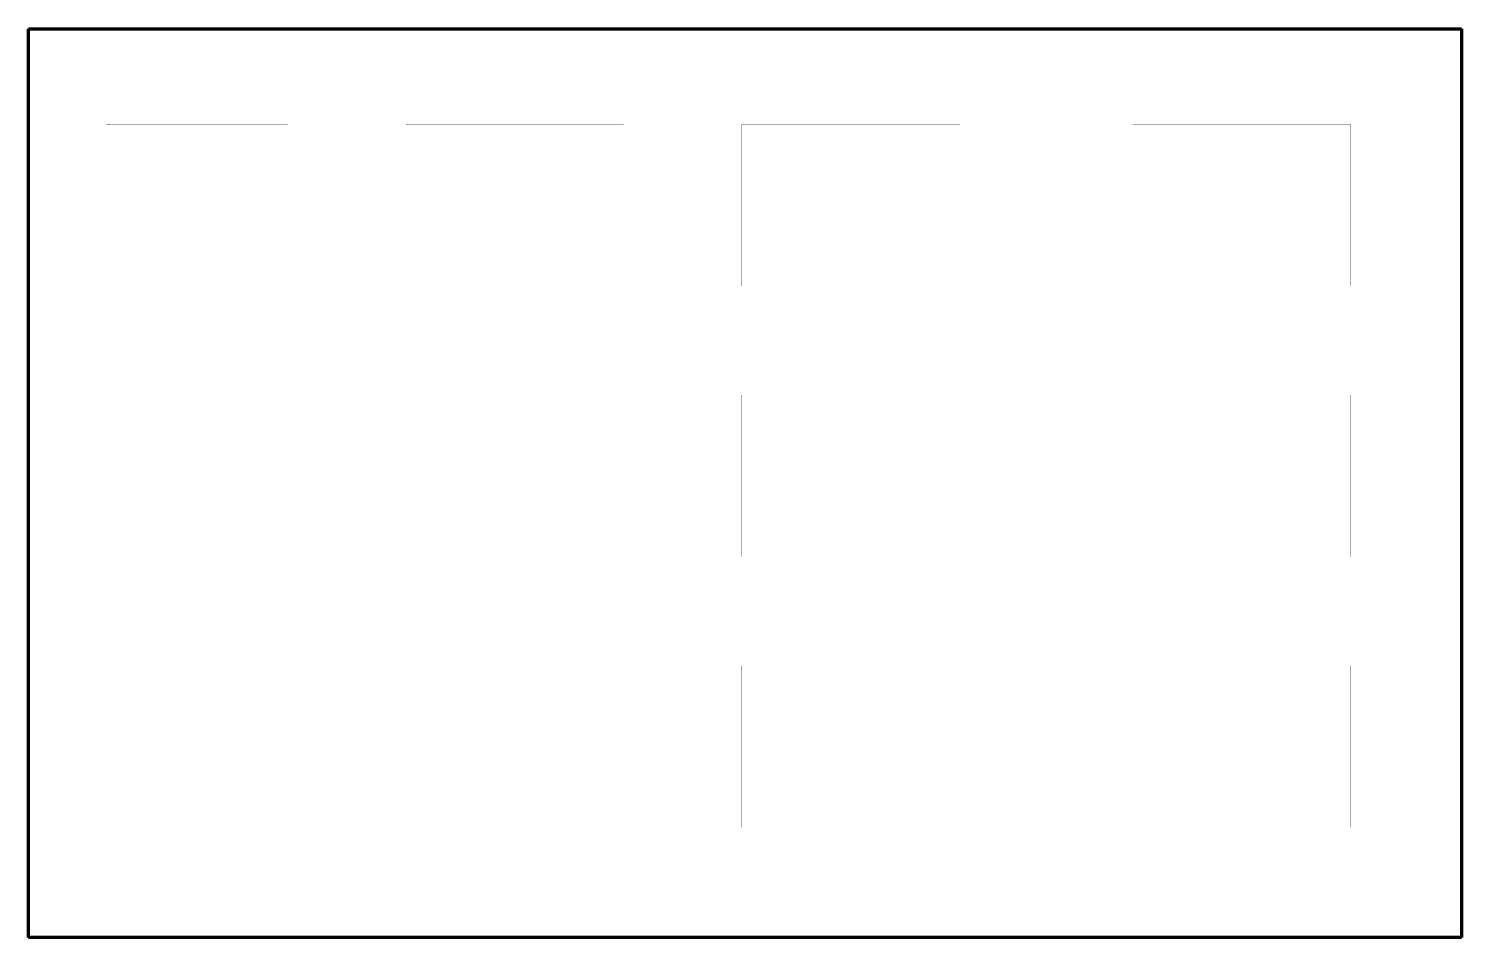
# Model space of a CAD drawing. Header units: millimetres. Extents: x 11930 to 27700, y -20870 to -10869.
import ezdxf

# ---------------------------------------------------------------- set-up
doc = ezdxf.new("R2010")
doc.units = ezdxf.units.MM
doc.linetypes.add('K5LT32808', pattern=[0])
doc.linetypes.add('K5LT_REINFORCED', pattern=[0])
doc.layers.add('Внешний контур фасада', color=7, linetype='Continuous')
doc.layers.add('Контуры окон', color=7, linetype='Continuous')

# ---------------------------------------------------------------- blocks, each defined once
blk = doc.blocks.new('U0')
at = {"layer": 'Внешний контур фасада', "color": 134, "linetype": 'K5LT_REINFORCED', "lineweight": 100, "true_color": 0x009696}
for p, q in [((11930, -20870), (11930, -10869)), ((11930, -10869), (27700, -10869)), ((27700, -10869), (27700, -20870)), ((27700, -20870), (11930, -20870))]:
    blk.add_line(p, q, dxfattribs=at)

msp = doc.modelspace()

# ---------------------------------------------------------------- linework, layer by layer
at = {"layer": 'Внешний контур фасада'}
msp.add_lwpolyline([(11930, -10869), (27700, -10869), (27700, -20870), (11930, -20870)], close=True, dxfattribs=at)
at = {"layer": 'Контуры окон', "color": 204, "linetype": 'K5LT32808', "true_color": 0x720099, "const_width": 0.3}
for points in [[(12779, -11920), (14780, -11920), (14780, -13700), (12779, -13700)], [(16079, -11920), (18480, -11920), (18480, -13700), (16079, -13700)], [(19780, -11920), (22180, -11920), (22180, -13700), (19780, -13700)], [(24080, -11920), (26480, -11920), (26480, -13700), (24080, -13700)], [(12779, -14900), (14780, -14900), (14780, -16680), (12779, -16680)], [(16079, -14900), (18480, -14900), (18480, -16680), (16079, -16680)], [(19780, -14900), (22180, -14900), (22180, -16680), (19780, -16680)], [(24080, -14900), (26480, -14900), (26480, -16680), (24080, -16680)], [(12779, -17880), (14780, -17880), (14780, -19660), (12779, -19660)], [(16079, -17880), (18480, -17880), (18480, -19660), (16079, -19660)], [(19780, -17880), (22180, -17880), (22180, -19660), (19780, -19660)], [(24080, -17880), (26480, -17880), (26480, -19660), (24080, -19660)]]:
    msp.add_lwpolyline(points, close=True, dxfattribs=at)

# ---------------------------------------------------------------- block references
at = {"layer": 'Внешний контур фасада'}
msp.add_blockref('U0', (0, 0), dxfattribs=at)

doc.saveas('drawing.dxf')
